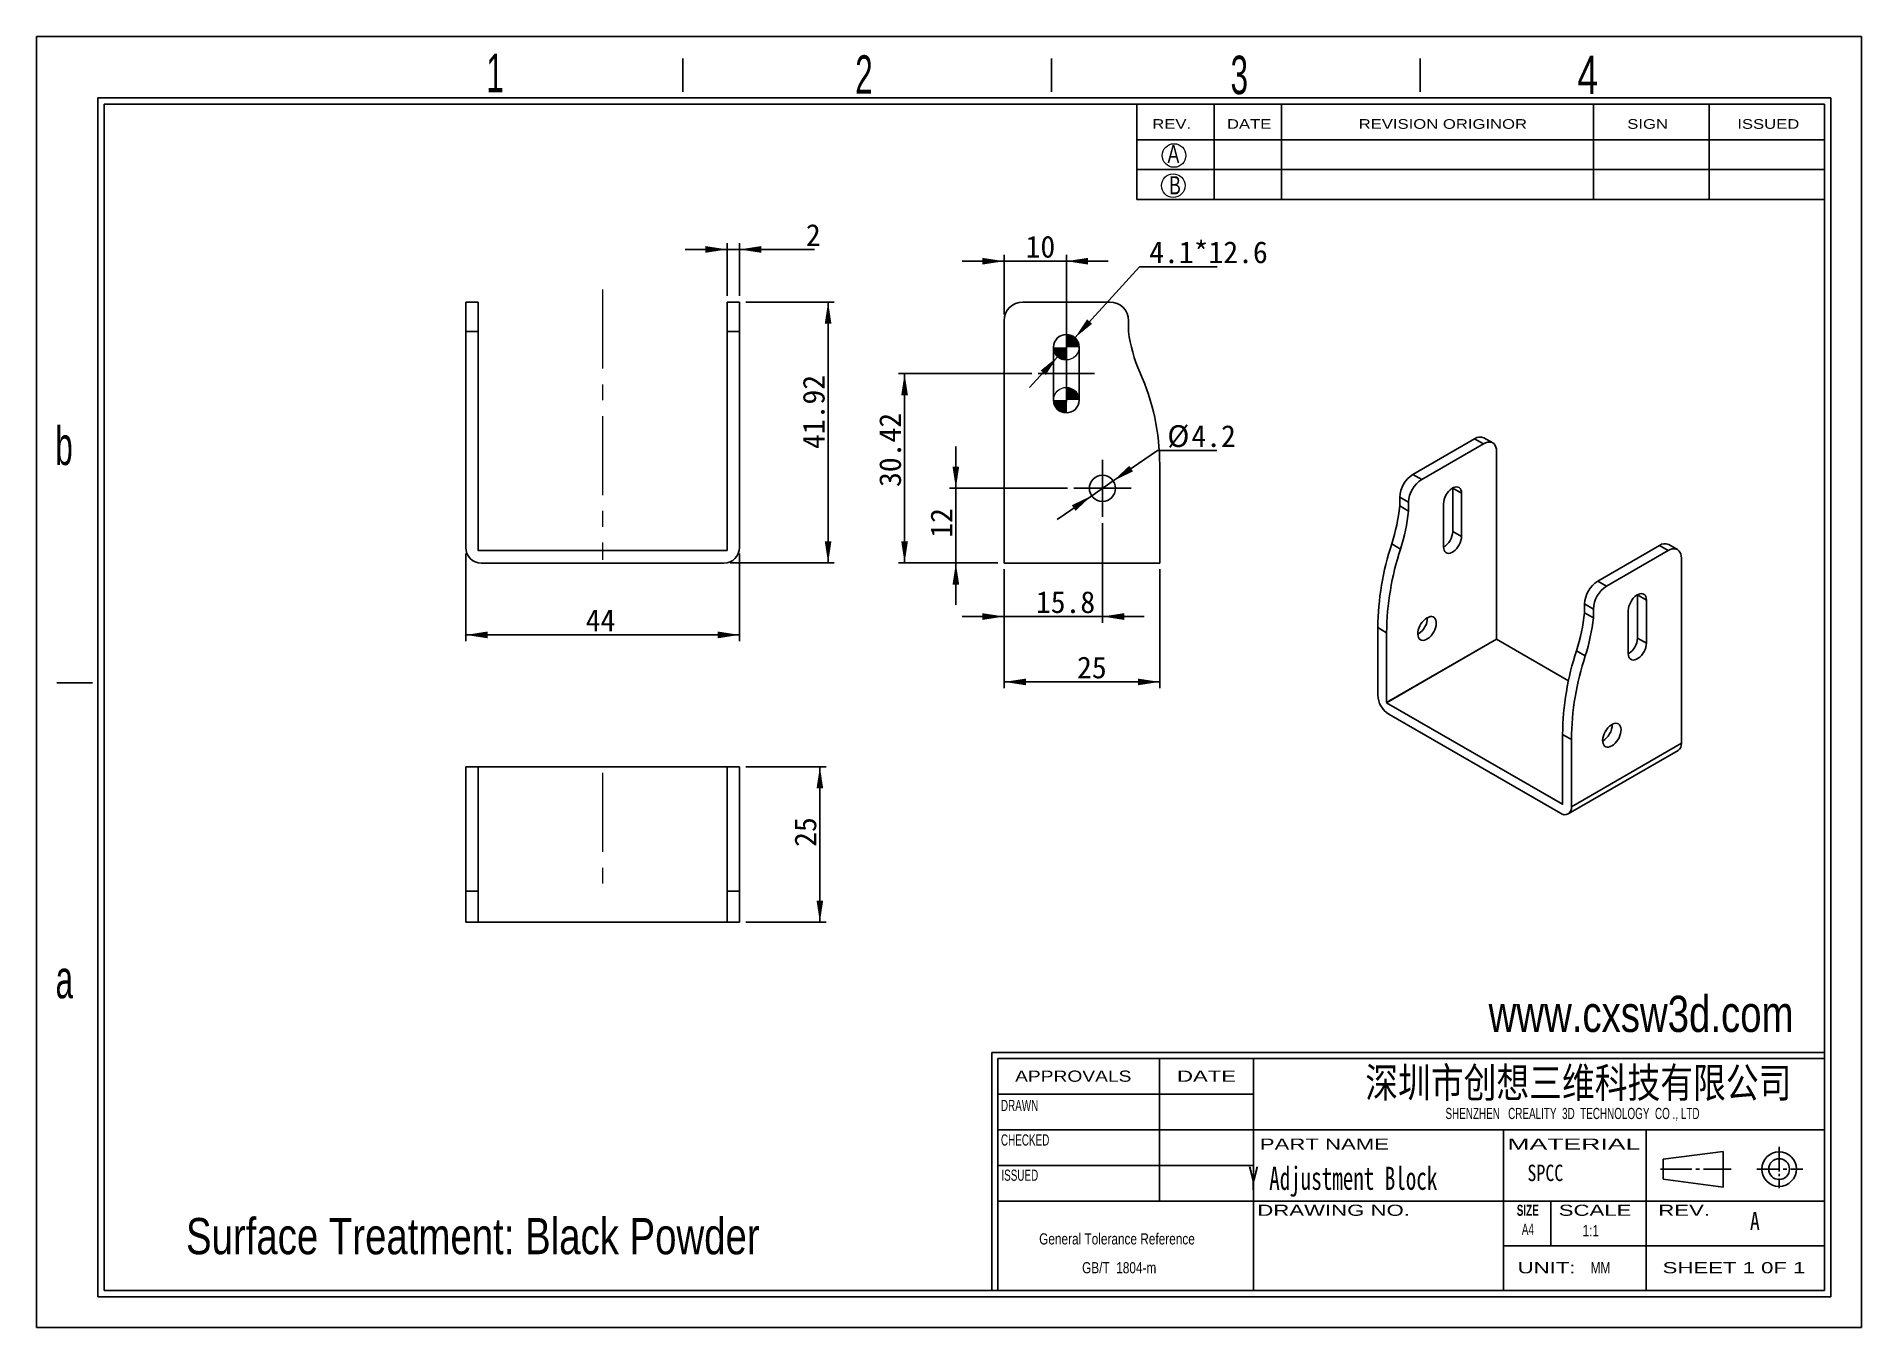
# Model space of a CAD drawing. Header units: millimetres. Extents: x 2 to 295, y 1 to 209.
import ezdxf

# ---------------------------------------------------------------- set-up
doc = ezdxf.new("R2010")
doc.units = ezdxf.units.MM
doc.linetypes.add('CENTER', pattern=[10.16, 6.35, -1.27, 1.27, -1.27])
doc.linetypes.add('CENTERX2', pattern=[20.32, 12.7, -2.54, 2.54, -2.54])
doc.layers.add('DIM', color=5, linetype='Continuous')
doc.layers.add('SLD-0', color=179, linetype='Continuous')
doc.layers.add('中心线', color=1, linetype='CENTER', lineweight=25)
doc.styles.add('SLDTEXTSTYLE0', font='arial.ttf', dxfattribs={"width": 0.7584})
doc.styles.add('SLDTEXTSTYLE1', font='arial.ttf', dxfattribs={"width": 0.63516})
doc.styles.add('SLDTEXTSTYLE10', font='', dxfattribs={"width": 0.8})
doc.styles.add('SLDTEXTSTYLE11', font='', dxfattribs={"width": 0.67})
doc.styles.add('SLDTEXTSTYLE12', font='')
doc.styles.add('SLDTEXTSTYLE2', font='GOTHIC.TTF', dxfattribs={"width": 0.7304})
doc.styles.add('SLDTEXTSTYLE3', font='GOTHIC.TTF', dxfattribs={"width": 0.61171})
doc.styles.add('SLDTEXTSTYLE4', font='arialbd.ttf', dxfattribs={"width": 0.63516})
doc.styles.add('SLDTEXTSTYLE5', font='arial.ttf', dxfattribs={"width": 1.422})
doc.styles.add('SLDTEXTSTYLE6', font='arial.ttf', dxfattribs={"width": 1.2324})
doc.styles.add('SLDTEXTSTYLE7', font='arial.ttf', dxfattribs={"width": 1.7064})
doc.styles.add('SLDTEXTSTYLE8', font='', dxfattribs={"width": 0.8, "bigfont": 'bigfont'})
doc.styles.add('SLDTEXTSTYLE9', font='', dxfattribs={"width": 0.8})
doc.styles.get('SLDTEXTSTYLE10').set_extended_font_data('宋体', bold=True)
doc.styles.get('SLDTEXTSTYLE11').set_extended_font_data('宋体')
doc.styles.get('SLDTEXTSTYLE12').set_extended_font_data('宋体')
doc.styles.get('SLDTEXTSTYLE8').set_extended_font_data('宋体', bold=True)
doc.styles.get('SLDTEXTSTYLE9').set_extended_font_data('宋体')
doc.dimstyles.new('SLDDIMSTYLE0', dxfattribs={"dimtxt": 3.5, "dimasz": 3.5, "dimexe": 0, "dimexo": 0.0625, "dimgap": 0.875, "dimtad": 2, "dimrnd": 1e-09, "dimzin": 12, "dimdsep": 46, "dimtxsty": 'SLDTEXTSTYLE11', "dimsah": 1, "dimcen": 0.09, "dimadec": 0, "dimazin": 3, "dimtfac": 1, "dimtofl": 0, "dimtmove": 0, "dimatfit": 3, "dimfxl": 0, "dimfrac": 2, "dimtolj": 1, "dimtzin": 12, "dimarcsym": 0})
doc.dimstyles.new('SLDDIMSTYLE1', dxfattribs={"dimtxt": 3.5, "dimasz": 3.5, "dimexe": 0, "dimexo": 0.0625, "dimgap": 0.875, "dimtad": 2, "dimrnd": 1e-09, "dimzin": 12, "dimdsep": 46, "dimtxsty": 'SLDTEXTSTYLE11', "dimsah": 1, "dimcen": 0.09, "dimadec": 0, "dimazin": 3, "dimtfac": 1, "dimtmove": 0, "dimatfit": 0, "dimfxl": 0, "dimfrac": 2, "dimtolj": 1, "dimtzin": 12, "dimarcsym": 0})
doc.dimstyles.new('SLDDIMSTYLE2', dxfattribs={"dimtxt": 3.5, "dimasz": 3.5, "dimexe": 0, "dimexo": 0.0625, "dimgap": 0.875, "dimtad": 0, "dimtih": 1, "dimtoh": 1, "dimrnd": 1e-09, "dimzin": 12, "dimdsep": 46, "dimtxsty": 'SLDTEXTSTYLE11', "dimsah": 1, "dimcen": 0, "dimadec": 0, "dimazin": 3, "dimtfac": 1, "dimtmove": 0, "dimatfit": 3, "dimfxl": 0, "dimfrac": 2, "dimtolj": 1, "dimtzin": 12, "dimarcsym": 0})
doc.dimstyles.new('SLDDIMSTYLE3', dxfattribs={"dimtxt": 3.5, "dimasz": 3.5, "dimexe": 0, "dimexo": 0.0625, "dimgap": 0.875, "dimtad": 0, "dimtih": 1, "dimtoh": 1, "dimrnd": 1e-09, "dimzin": 12, "dimdsep": 46, "dimtxsty": 'SLDTEXTSTYLE11', "dimsah": 1, "dimcen": 0, "dimadec": 0, "dimazin": 3, "dimtfac": 1, "dimtmove": 0, "dimatfit": 3, "dimfxl": 0, "dimfrac": 2, "dimtolj": 1, "dimtzin": 12, "dimarcsym": 0})

# ---------------------------------------------------------------- blocks, each defined once
blk = doc.blocks.new('SW_NOTE_0')
at = {"layer": 'SLD-0', "color": 0, "char_height": 1.7927, "attachment_point": 2, "style": 'SLDTEXTSTYLE0'}
for s, insert in [('General Tolerance Reference ', (13.02, 2.31)), (' GB/T  1804-m', (13.11, -2.32))]:
    blk.add_mtext(s, dxfattribs=dict(at, insert=insert))
blk = doc.blocks.new('_D')
at = {"layer": 'DIM'}
for p, q in [((70.8, 125.6), (70.8, 111.55)), ((114.8, 125.6), (114.8, 111.55)), ((114.8, 112.55), (70.8, 112.55))]:
    blk.add_line(p, q, dxfattribs=at)
for points in [[(70.8, 112.55), (74.3, 112.01), (74.3, 113.09)], [(114.8, 112.55), (111.3, 113.09), (111.3, 112.01)]]:
    blk.add_solid(points, dxfattribs=at)
at = {"layer": 'DIM', "insert": (90.07, 116.63), "char_height": 3.5, "attachment_point": 1, "style": 'SLDTEXTSTYLE12'}
blk.add_mtext('44', dxfattribs=at)
blk = doc.blocks.new('_D_1')
at = {"layer": 'DIM'}
for p, q in [((115.8, 166.02), (130.03, 166.02)), ((129.03, 124.1), (129.03, 166.02)), ((113.29, 124.1), (130.03, 124.1))]:
    blk.add_line(p, q, dxfattribs=at)
for points in [[(129.03, 166.02), (128.49, 162.52), (129.57, 162.52)], [(129.03, 124.1), (129.57, 127.6), (128.49, 127.6)]]:
    blk.add_solid(points, dxfattribs=at)
at = {"layer": 'DIM', "insert": (124.96, 142.41), "char_height": 3.5, "attachment_point": 1, "rotation": 90, "style": 'SLDTEXTSTYLE12'}
blk.add_mtext('41.92', dxfattribs=at)
blk = doc.blocks.new('_D_2')
at = {"layer": 'DIM'}
for p, q in [((112.8, 174.47), (106.07, 174.47)), ((112.8, 167.02), (112.8, 175.47)), ((112.8, 174.47), (114.8, 174.47)), ((114.8, 167.02), (114.8, 175.47)), ((114.8, 174.47), (126.82, 174.47))]:
    blk.add_line(p, q, dxfattribs=at)
for points in [[(112.8, 174.47), (109.3, 175.01), (109.3, 173.93)], [(114.8, 174.47), (118.3, 173.93), (118.3, 175.01)]]:
    blk.add_solid(points, dxfattribs=at)
at = {"layer": 'DIM', "insert": (125.46, 178.54), "char_height": 3.5, "attachment_point": 1, "style": 'SLDTEXTSTYLE12'}
blk.add_mtext('2', dxfattribs=at)
blk = doc.blocks.new('_D_3')
at = {"layer": 'DIM'}
for p, q in [((115.8, 91.38), (128.71, 91.38)), ((127.71, 66.38), (127.71, 91.38)), ((115.8, 66.38), (128.71, 66.38))]:
    blk.add_line(p, q, dxfattribs=at)
for points in [[(127.71, 91.38), (127.17, 87.88), (128.24, 87.88)], [(127.71, 66.38), (128.24, 69.88), (127.17, 69.88)]]:
    blk.add_solid(points, dxfattribs=at)
at = {"layer": 'DIM', "insert": (123.63, 78.5), "char_height": 3.5, "attachment_point": 1, "rotation": 90, "style": 'SLDTEXTSTYLE12'}
blk.add_mtext('25', dxfattribs=at)
blk = doc.blocks.new('_D_4')
at = {"layer": 'DIM'}
for p, q in [((149.56, 136.1), (149.56, 142.83)), ((167.52, 136.1), (148.56, 136.1)), ((149.56, 124.1), (149.56, 136.1)), ((156.32, 124.1), (148.56, 124.1)), ((149.56, 124.1), (149.56, 117.37))]:
    blk.add_line(p, q, dxfattribs=at)
for points in [[(149.56, 136.1), (150.1, 139.6), (149.02, 139.6)], [(149.56, 124.1), (149.02, 120.6), (150.1, 120.6)]]:
    blk.add_solid(points, dxfattribs=at)
at = {"layer": 'DIM', "insert": (145.49, 128.16), "char_height": 3.5, "attachment_point": 1, "rotation": 90, "style": 'SLDTEXTSTYLE12'}
blk.add_mtext('12', dxfattribs=at)
blk = doc.blocks.new('_D_5')
at = {"layer": 'DIM'}
for p, q in [((173.12, 130.5), (173.12, 114.5)), ((157.32, 123.1), (157.32, 114.5)), ((157.32, 115.5), (150.59, 115.5)), ((173.12, 115.5), (157.32, 115.5)), ((173.12, 115.5), (179.85, 115.5))]:
    blk.add_line(p, q, dxfattribs=at)
for points in [[(157.32, 115.5), (153.82, 116.04), (153.82, 114.96)], [(173.12, 115.5), (176.62, 114.96), (176.62, 116.04)]]:
    blk.add_solid(points, dxfattribs=at)
at = {"layer": 'DIM', "insert": (162.43, 119.57), "char_height": 3.5, "attachment_point": 1, "style": 'SLDTEXTSTYLE12'}
blk.add_mtext('15.8', dxfattribs=at)
blk = doc.blocks.new('_D_6')
at = {"layer": 'DIM'}
for p, q in [((174.85, 137.29), (181.97, 142.16)), ((181.97, 142.16), (191.51, 142.16)), ((171.39, 134.91), (174.85, 137.29)), ((171.39, 134.91), (165.83, 131.11))]:
    blk.add_line(p, q, dxfattribs=at)
for points in [[(174.85, 137.29), (178.04, 138.82), (177.43, 139.71)], [(171.39, 134.91), (168.19, 133.38), (168.8, 132.49)]]:
    blk.add_solid(points, dxfattribs=at)
at = {"layer": 'DIM', "char_height": 3.5, "attachment_point": 1, "style": 'SLDTEXTSTYLE12'}
for s, insert in [('%%c', (183.55, 146.24)), ('4.2', (187.42, 146.24))]:
    blk.add_mtext(s, dxfattribs=dict(at, insert=insert))
blk = doc.blocks.new('_D_7')
at = {"layer": 'DIM'}
for p, q in [((157.32, 123.1), (157.32, 104)), ((182.32, 123.1), (182.32, 104)), ((182.32, 105), (157.32, 105))]:
    blk.add_line(p, q, dxfattribs=at)
for points in [[(157.32, 105), (160.82, 104.46), (160.82, 105.53)], [(182.32, 105), (178.82, 105.53), (178.82, 104.46)]]:
    blk.add_solid(points, dxfattribs=at)
at = {"layer": 'DIM', "insert": (169.04, 109.07), "char_height": 3.5, "attachment_point": 1, "style": 'SLDTEXTSTYLE12'}
blk.add_mtext('25', dxfattribs=at)
blk = doc.blocks.new('_D_8')
at = {"layer": 'DIM'}
for p, q in [((161.77, 154.52), (140.32, 154.52)), ((141.32, 154.52), (141.32, 124.1)), ((156.32, 124.1), (140.32, 124.1))]:
    blk.add_line(p, q, dxfattribs=at)
for points in [[(141.32, 154.52), (140.78, 151.02), (141.86, 151.02)], [(141.32, 124.1), (141.86, 127.6), (140.78, 127.6)]]:
    blk.add_solid(points, dxfattribs=at)
at = {"layer": 'DIM', "insert": (137.24, 136.31), "char_height": 3.5, "attachment_point": 1, "rotation": 90, "style": 'SLDTEXTSTYLE12'}
blk.add_mtext('30.42', dxfattribs=at)
blk = doc.blocks.new('_D_9')
at = {"layer": 'DIM'}
for p, q in [((157.32, 164.02), (157.32, 173.58)), ((167.32, 160.07), (167.32, 173.58)), ((157.32, 172.58), (150.59, 172.58)), ((167.32, 172.58), (157.32, 172.58)), ((167.32, 172.58), (174.05, 172.58))]:
    blk.add_line(p, q, dxfattribs=at)
for points in [[(157.32, 172.58), (153.82, 173.12), (153.82, 172.04)], [(167.32, 172.58), (170.82, 172.04), (170.82, 173.12)]]:
    blk.add_solid(points, dxfattribs=at)
at = {"layer": 'DIM', "insert": (160.77, 176.66), "char_height": 3.5, "attachment_point": 1, "style": 'SLDTEXTSTYLE12'}
blk.add_mtext('10', dxfattribs=at)
blk = doc.blocks.new('_D_10')
at = {"layer": 'DIM'}
for p, q in [((168.7, 160.29), (179.06, 171.7)), ((179.06, 171.7), (191.53, 171.7)), ((165.94, 157.25), (168.7, 160.29)), ((165.94, 157.25), (161.42, 152.27))]:
    blk.add_line(p, q, dxfattribs=at)
blk.add_arc((167.32, 158.77), 2.05, 206.0033, 253.7705, dxfattribs=at)
for points in [[(168.7, 160.29), (171.45, 162.52), (170.65, 163.24)], [(165.94, 157.25), (163.19, 155.02), (163.99, 154.3)]]:
    blk.add_solid(points, dxfattribs=at)
at = {"layer": 'DIM', "insert": (180.64, 175.77), "char_height": 3.5, "attachment_point": 1, "style": 'SLDTEXTSTYLE12'}
blk.add_mtext('4.1*12.6', dxfattribs=at)
blk = doc.blocks.new('SW_CENTERMARKSYMBOL_0')
at = {"layer": '中心线', "color": 0}
for p, q in [((0, 2.5), (0, 4.6)), ((-2.5, 0), (-4.6, 0)), ((0, 0), (-2.5, 0)), ((0, 0), (0, 2.5)), ((0, 0), (0, -2.5)), ((0, 0), (2.5, 0)), ((2.5, 0), (4.6, 0)), ((0, -2.5), (0, -4.6))]:
    blk.add_line(p, q, dxfattribs=at)
blk = doc.blocks.new('SW_CENTERMARKSYMBOL_1')
at = {"layer": '中心线', "color": 0}
for p, q in [((0, 2.5), (0, 4.55)), ((-2.5, 0), (-4.55, 0)), ((0, 0), (-2.5, 0)), ((0, 0), (0, 2.5)), ((0, 0), (0, -2.5)), ((0, 0), (2.5, 0)), ((2.5, 0), (4.55, 0)), ((0, -2.5), (0, -4.55))]:
    blk.add_line(p, q, dxfattribs=at)
blk = doc.blocks.new('SW_DOWELSYMBOL_0')
at = {"linetype": 'Continuous', "lineweight": 0}
h = blk.add_hatch(color=0, dxfattribs=at)
edge = h.paths.add_edge_path(flags=0)
edge.add_arc((0, 0), 2.05, 180, 270)
edge.add_line((0, -2.05), (0, 0))
edge.add_line((0, 0), (-2.05, 0))
h = blk.add_hatch(color=0, dxfattribs=at)
edge = h.paths.add_edge_path(flags=0)
edge.add_arc((0, 0), 2.05, 0, 90)
edge.add_line((0, 2.05), (0, 0))
edge.add_line((0, 0), (2.05, 0))
at = {"color": 0, "linetype": 'Continuous', "lineweight": 0}
blk.add_circle((0, 0), 2.05, dxfattribs=at)
blk = doc.blocks.new('SW_DOWELSYMBOL_1')
at = {"linetype": 'Continuous', "lineweight": 0}
h = blk.add_hatch(color=0, dxfattribs=at)
edge = h.paths.add_edge_path(flags=0)
edge.add_arc((0, 0), 2.05, 180, 270)
edge.add_line((0, -2.05), (0, 0))
edge.add_line((0, 0), (-2.05, 0))
h = blk.add_hatch(color=0, dxfattribs=at)
edge = h.paths.add_edge_path(flags=0)
edge.add_arc((0, 0), 2.05, 0, 90)
edge.add_line((0, 2.05), (0, 0))
edge.add_line((0, 0), (2.05, 0))
at = {"color": 0, "linetype": 'Continuous', "lineweight": 0}
blk.add_circle((0, 0), 2.05, dxfattribs=at)

msp = doc.modelspace()

# ---------------------------------------------------------------- linework, layer by layer
at = {"color": 7, "linetype": 'Continuous', "lineweight": 25}
for p, q in [((72.797, 166.018), (70.797, 166.018)), ((70.797, 166.018), (70.797, 163.018)), ((72.797, 163.018), (72.797, 166.018)), ((114.797, 166.018), (112.797, 166.018)), ((112.797, 166.018), (112.797, 163.018)), ((114.797, 166.018), (114.797, 163.018)), ((160.317, 166.018), (174.317, 166.018)), ((70.797, 163.018), (70.797, 161.293)), ((72.797, 161.293), (72.797, 163.018)), ((112.797, 163.018), (112.797, 161.293)), ((114.797, 163.018), (114.797, 161.293)), ((157.317, 126.6), (157.317, 163.018)), ((177.317, 163.018), (177.317, 161.293)), ((70.797, 161.293), (72.797, 161.293)), ((70.797, 161.293), (70.797, 154.739)), ((72.797, 154.739), (72.797, 161.293)), ((112.797, 161.293), (114.797, 161.293)), ((112.797, 161.293), (112.797, 154.739)), ((114.797, 161.293), (114.797, 154.739)), ((165.267, 150.268), (165.267, 158.768)), ((169.367, 150.268), (169.367, 158.768)), ((70.797, 154.739), (70.797, 139.862)), ((72.797, 139.862), (72.797, 154.739)), ((112.797, 154.739), (112.797, 139.862)), ((114.797, 154.739), (114.797, 139.862)), ((232.92, 144.055), (223.021, 138.34)), ((234.334, 143.239), (232.92, 144.055)), ((235.834, 143.387), (234.42, 144.204)), ((234.334, 143.239), (224.435, 137.524)), ((236.456, 111.869), (236.456, 142.014)), ((70.797, 139.862), (70.797, 126.6)), ((72.797, 126.1), (72.797, 139.862)), ((112.797, 139.862), (112.797, 126.1)), ((114.797, 139.862), (114.797, 126.6)), ((182.317, 139.862), (182.317, 126.6)), ((224.435, 137.524), (223.021, 138.34)), ((229.42, 136.155), (229.42, 136.115)), ((230.834, 135.298), (229.42, 136.115)), ((229.42, 129.174), (229.42, 136.115)), ((230.834, 128.358), (230.834, 135.298)), ((220.899, 134.666), (222.314, 133.85)), ((220.899, 134.666), (220.899, 133.257)), ((220.899, 133.257), (222.314, 132.441)), ((222.314, 132.441), (222.314, 133.85)), ((227.935, 133.625), (227.935, 126.684)), ((229.42, 129.174), (230.834, 128.358)), ((157.317, 124.098), (157.317, 126.6)), ((182.317, 124.098), (182.317, 126.6)), ((219.608, 127.16), (221.022, 126.344)), ((262.619, 126.911), (252.719, 121.196)), ((264.033, 126.094), (262.619, 126.911)), ((265.533, 126.243), (264.119, 127.059)), ((112.795, 126.098), (72.799, 126.098)), ((112.295, 124.098), (73.299, 124.098)), ((157.317, 124.098), (182.317, 124.098)), ((264.033, 126.094), (254.133, 120.379)), ((266.154, 124.869), (266.154, 95.132)), ((254.133, 120.379), (252.719, 121.196)), ((250.598, 117.522), (252.012, 116.705)), ((250.598, 117.522), (250.598, 116.113)), ((259.118, 119.01), (259.119, 118.97)), ((260.533, 118.154), (259.119, 118.97)), ((259.119, 118.97), (259.119, 112.03)), ((260.533, 111.213), (260.533, 118.154)), ((250.598, 116.113), (252.012, 115.296)), ((252.012, 116.705), (252.012, 115.296)), ((257.634, 109.539), (257.634, 116.48)), ((217.364, 113.717), (217.364, 102.888)), ((217.364, 113.717), (218.778, 112.901)), ((218.778, 101.664), (218.778, 112.901)), ((236.456, 111.869), (218.778, 101.664)), ((236.457, 111.866), (218.78, 101.661)), ((223.869, 112.685), (223.8, 112.647)), ((248.025, 105.188), (236.457, 111.866)), ((259.119, 112.03), (260.533, 111.213)), ((249.306, 110.016), (250.721, 109.2)), ((247.061, 85.335), (218.78, 101.661)), ((246.707, 83.906), (219.133, 99.824)), ((247.062, 96.573), (248.477, 95.756)), ((247.062, 96.573), (247.062, 85.335)), ((247.958, 83.782), (265.636, 93.987)), ((248.477, 95.756), (248.477, 84.927)), ((266.154, 95.132), (248.477, 84.927)), ((70.797, 88.377), (70.797, 91.377)), ((70.797, 91.377), (72.797, 91.377)), ((72.797, 91.377), (72.797, 88.377)), ((72.799, 91.377), (72.797, 91.377)), ((112.795, 91.377), (72.799, 91.377)), ((112.797, 91.377), (112.795, 91.377)), ((112.797, 91.377), (114.797, 91.377)), ((112.797, 88.377), (112.797, 91.377)), ((114.797, 91.377), (114.797, 88.377)), ((70.797, 88.377), (70.797, 74.377)), ((72.797, 88.377), (72.797, 74.377)), ((112.797, 88.377), (112.797, 74.377)), ((114.797, 88.377), (114.797, 74.377)), ((70.797, 74.377), (70.797, 71.377)), ((72.797, 71.377), (72.797, 74.377)), ((112.797, 74.377), (112.797, 71.377)), ((114.797, 74.377), (114.797, 71.377)), ((70.797, 71.377), (72.797, 71.377)), ((70.797, 71.377), (70.797, 69.551)), ((72.797, 69.551), (72.797, 71.377)), ((112.797, 71.377), (114.797, 71.377)), ((112.797, 71.377), (112.797, 69.551)), ((114.797, 71.377), (114.797, 69.551)), ((70.797, 69.551), (70.797, 66.377)), ((72.797, 66.377), (72.797, 69.551)), ((112.797, 69.551), (112.797, 66.377)), ((114.797, 69.551), (114.797, 66.377)), ((70.797, 66.377), (72.797, 66.377)), ((72.799, 66.377), (72.797, 66.377)), ((112.795, 66.377), (72.799, 66.377)), ((112.797, 66.377), (112.795, 66.377)), ((112.797, 66.377), (114.797, 66.377))]:
    msp.add_line(p, q, dxfattribs=at)
at = {"color": 8, "linetype": 'Continuous', "lineweight": 25}
msp.add_line((247.062, 85.335), (247.061, 85.335), dxfattribs=at)
at = {"color": 7, "linetype": 'Continuous', "lineweight": 25, "flags": 128}
for points in [[(236.456, 142.014), (236.43, 142.382), (236.352, 142.711), (236.225, 142.992), (236.051, 143.22), (235.834, 143.387), (235.581, 143.491), (235.298, 143.528), (234.99, 143.497), (234.666, 143.4), (234.334, 143.239)], [(230.834, 135.298), (230.81, 135.592), (230.736, 135.846), (230.617, 136.054), (230.456, 136.208), (230.258, 136.302), (230.031, 136.333), (229.781, 136.3), (229.518, 136.205), (229.251, 136.051), (228.988, 135.842), (228.739, 135.587), (228.511, 135.293), (228.313, 134.971), (228.152, 134.631), (228.033, 134.286), (227.96, 133.946), (227.935, 133.625)], [(227.935, 126.684), (227.96, 126.391), (228.033, 126.136), (228.152, 125.928), (228.313, 125.775), (228.511, 125.681), (228.739, 125.649), (228.988, 125.682), (229.251, 125.777), (229.518, 125.931), (229.781, 126.14), (230.031, 126.395), (230.258, 126.689), (230.456, 127.012), (230.617, 127.351), (230.736, 127.696), (230.81, 128.036), (230.834, 128.358)], [(266.154, 124.869), (266.128, 125.237), (266.05, 125.566), (265.923, 125.848), (265.749, 126.075), (265.533, 126.243), (265.28, 126.346), (264.996, 126.383), (264.688, 126.353), (264.365, 126.256), (264.033, 126.094)], [(257.634, 116.48), (257.658, 116.802), (257.732, 117.141), (257.851, 117.487), (258.012, 117.826), (258.21, 118.148), (258.437, 118.442), (258.687, 118.698), (258.949, 118.906), (259.217, 119.061), (259.48, 119.156), (259.729, 119.188), (259.957, 119.157), (260.154, 119.063), (260.316, 118.91), (260.435, 118.702), (260.508, 118.447), (260.533, 118.154)], [(225.284, 115.298), (225.018, 115.117), (224.762, 114.887), (224.522, 114.615), (224.307, 114.31), (224.123, 113.982), (223.976, 113.641), (223.871, 113.298), (223.812, 112.964), (223.8, 112.65), (223.836, 112.366), (223.918, 112.121), (224.044, 111.923), (224.21, 111.778), (224.411, 111.692), (224.639, 111.666), (224.888, 111.702), (225.15, 111.798), (225.417, 111.952), (225.679, 112.158), (225.928, 112.41), (226.156, 112.7), (226.357, 113.018), (226.523, 113.354), (226.649, 113.697), (226.731, 114.037), (226.767, 114.362), (226.755, 114.663), (226.696, 114.928), (226.591, 115.15), (226.444, 115.322), (226.26, 115.438), (226.045, 115.495), (225.805, 115.49), (225.549, 115.423), (225.284, 115.298)], [(260.533, 111.213), (260.508, 110.891), (260.435, 110.552), (260.316, 110.207), (260.154, 109.867), (259.957, 109.545), (259.729, 109.251), (259.48, 108.995), (259.217, 108.787), (258.949, 108.632), (258.687, 108.537), (258.437, 108.505), (258.21, 108.536), (258.012, 108.63), (257.851, 108.784), (257.732, 108.991), (257.658, 109.246), (257.634, 109.539)], [(254.982, 94.724), (254.717, 94.598), (254.46, 94.532), (254.22, 94.527), (254.005, 94.583), (253.821, 94.699), (253.674, 94.871), (253.57, 95.093), (253.511, 95.359), (253.499, 95.659), (253.534, 95.984), (253.617, 96.324), (253.743, 96.668), (253.909, 97.004), (254.109, 97.322), (254.338, 97.611), (254.587, 97.863), (254.849, 98.069), (255.115, 98.223), (255.377, 98.319), (255.626, 98.355), (255.855, 98.329), (256.055, 98.243), (256.221, 98.098), (256.347, 97.901), (256.43, 97.656), (256.465, 97.372), (256.453, 97.058), (256.394, 96.724), (256.29, 96.381), (256.143, 96.039), (255.959, 95.711), (255.744, 95.406), (255.504, 95.134), (255.247, 94.904), (254.982, 94.724)]]:
    msp.add_lwpolyline(points, dxfattribs=at)
at = {"color": 7, "linetype": 'Continuous', "lineweight": 25}
msp.add_circle((173.117, 136.098), 2.1, dxfattribs=at)
for centre, radius, start, end in [((160.317, 163.018), 3, 90, 180), ((174.317, 163.018), 3, 0, 90), ((167.317, 158.768), 2.05, 0, 180), ((200.137, 164.122), 22.994, 187.06726, 204.08193), ((145.857, 139.862), 36.46, 0, 24.08193), ((167.317, 150.268), 2.05, 180, 360), ((233.797, 142.844), 1.495, 65.39271, 125.91774), ((225.472, 134.476), 4.577, 122.38686, 177.61314), ((226.886, 133.659), 4.577, 122.38686, 177.61314), ((190.578, 136.496), 30.493, 342.17346, 353.9038), ((191.993, 135.679), 30.493, 342.17346, 353.9038), ((226.307, 129.3), 3.115, 301.51191, 357.69085), ((73.299, 126.6), 2.502, 180, 270), ((112.295, 126.6), 2.502, 270, 0), ((262.297, 113.126), 44.937, 161.80125, 179.24614), ((263.976, 112.265), 45.202, 161.85276, 179.19463), ((263.496, 125.7), 1.495, 65.39271, 125.91774), ((72.799, 126.1), 0.002, 180, 270), ((112.795, 126.1), 0.002, 270, 0), ((255.171, 117.331), 4.577, 122.38686, 177.61314), ((256.585, 116.515), 4.577, 122.38686, 177.61314), ((222.201, 115.358), 3.152, 301.95989, 359.58546), ((220.277, 119.351), 30.493, 342.17346, 353.9038), ((221.691, 118.535), 30.493, 342.17346, 353.9038), ((236.459, 111.869), 0.00307, 182.60548, 237.39452), ((256.006, 112.155), 3.115, 301.51191, 357.69085), ((291.996, 95.981), 44.937, 161.80125, 179.24614), ((293.41, 95.165), 44.937, 161.80125, 179.24614), ((221.189, 103.054), 3.828, 182.4764, 237.5236), ((218.781, 101.664), 0.00307, 182.60548, 237.39452), ((251.916, 98.208), 3.135, 300.32029, 359.68509), ((264.937, 94.993), 1.225, 304.77892, 6.53326), ((247.062, 85.335), 0.000873, 230.79671, 9.21404), ((247.393, 84.762), 1.097, 231.32543, 8.68532)]:
    msp.add_arc(centre, radius, start, end, dxfattribs=at)
at = {"layer": 'SLD-0'}
for p, q in [((1.812, 208.674), (295.107, 208.674)), ((1.812, 1.294), (1.812, 208.674)), ((295.107, 208.674), (295.107, 1.294)), ((12.675, 7.219), (12.675, 197.811)), ((12.675, 197.811), (289.181, 197.811)), ((252.017, 197.811), (252.017, 182.514)), ((270.599, 197.811), (270.599, 182.514)), ((289.181, 197.811), (289.181, 7.219)), ((289.181, 7.219), (12.675, 7.219)), ((295.107, 1.294), (1.812, 1.294))]:
    msp.add_line(p, q, dxfattribs=at)
at = {"layer": 'SLD-0', "color": 6, "linetype": 'Continuous'}
for p, q in [((105.701, 199.786), (105.701, 205.169)), ((164.952, 199.786), (164.952, 205.169)), ((224.204, 199.786), (224.204, 205.169)), ((11.687, 6.231), (11.687, 198.799)), ((11.687, 198.799), (290.169, 198.799)), ((290.169, 198.799), (290.169, 6.231)), ((10.805, 104.853), (5.068, 104.853)), ((290.169, 6.231), (11.687, 6.231))]:
    msp.add_line(p, q, dxfattribs=at)
at = {"layer": 'SLD-0', "color": 179, "linetype": 'Continuous'}
for p, q in [((178.659, 197.811), (178.659, 182.514)), ((191.05, 197.811), (191.05, 182.514)), ((201.886, 197.811), (201.886, 182.514)), ((178.659, 192.074), (289.181, 192.074)), ((178.659, 187.294), (289.181, 187.294)), ((178.659, 182.514), (289.181, 182.514)), ((289.181, 45.462), (155.33, 45.462)), ((155.33, 45.462), (155.33, 7.219)), ((289.181, 44.506), (156.286, 44.506)), ((156.286, 44.506), (156.286, 7.219)), ((182.281, 44.506), (182.281, 21.56)), ((197.398, 44.506), (197.398, 7.219)), ((197.398, 38.77), (156.286, 38.77)), ((289.181, 33.033), (156.286, 33.033)), ((237.553, 33.033), (237.553, 7.219)), ((260.499, 7.219), (260.499, 33.033)), ((263.255, 28.354), (272.888, 29.538)), ((272.888, 23.846), (272.888, 29.538)), ((281.869, 26.35), (281.869, 30.316)), ((197.398, 27.297), (156.286, 27.297)), ((262.786, 26.733), (267.83, 26.733)), ((263.255, 25.106), (263.255, 28.354)), ((268.461, 26.733), (269.091, 26.733)), ((269.722, 26.733), (274.136, 26.733)), ((281.869, 26.733), (278.268, 26.733)), ((282.5, 26.733), (283.13, 26.733)), ((283.761, 26.733), (285.653, 26.733)), ((263.255, 25.106), (272.888, 23.846)), ((281.869, 25.966), (281.869, 25.583)), ((281.869, 25.2), (281.869, 23.667)), ((289.181, 21.56), (156.286, 21.56)), ((245.202, 21.56), (245.202, 14.39)), ((237.553, 14.39), (289.181, 14.39))]:
    msp.add_line(p, q, dxfattribs=at)
at = {"layer": 'SLD-0', "lineweight": 18}
for centre in [(184.622, 189.564), (184.499, 184.715)]:
    msp.add_circle(centre, 1.894, dxfattribs=at)
at = {"layer": 'SLD-0', "color": 179, "linetype": 'Continuous'}
for radius in [2.771, 1.669]:
    msp.add_circle((281.869, 26.733), radius, dxfattribs=at)
at = {"layer": '中心线', "linetype": 'CENTERX2', "lineweight": 18}
for p, q in [((92.797, 168.018), (92.797, 124.6)), ((167.317, 148.268), (167.317, 160.768)), ((92.797, 90.377), (92.797, 72.377))]:
    msp.add_line(p, q, dxfattribs=at)

# ---------------------------------------------------------------- block references
at = {"color": 7, "linetype": 'Continuous', "lineweight": 0}
for name, p in [('SW_DOWELSYMBOL_1', (167.317, 158.768)), ('SW_DOWELSYMBOL_0', (167.317, 150.268))]:
    msp.add_blockref(name, p, dxfattribs=at)
at = {"layer": 'SLD-0', "color": 179}
msp.add_blockref('SW_NOTE_0', (162.438, 14.111), dxfattribs=at)
at = {"layer": '中心线'}
for name, p in [('SW_CENTERMARKSYMBOL_1', (167.317, 154.518)), ('SW_CENTERMARKSYMBOL_0', (173.117, 136.098))]:
    msp.add_blockref(name, p, dxfattribs=at)

# ---------------------------------------------------------------- texts
at = {"layer": 'SLD-0'}
for s, insert, char_height, attachment_point, style in [('1', (74.111, 205.899), 6.172, 1, 'SLDTEXTSTYLE3'), ('2', (133.388, 205.655), 6.172, 1, 'SLDTEXTSTYLE3'), ('3', (193.707, 205.593), 6.172, 1, 'SLDTEXTSTYLE3'), ('4', (249.441, 205.587), 6.172, 1, 'SLDTEXTSTYLE2'), ('A', (183.578, 191.252), 2.903, 1, 'SLDTEXTSTYLE2'), ('B', (183.832, 186.237), 2.903, 1, 'SLDTEXTSTYLE2'), ('b', (4.835, 146.019), 6.172, 1, 'SLDTEXTSTYLE3'), ('a', (4.88, 60.351), 6.172, 1, 'SLDTEXTSTYLE3'), ('深圳市创想三维科技有限公司', (249.607, 43.039), 4.82808, 2, 'SLDTEXTSTYLE8'), (' Y Adjustment Block', (210.898, 27.11), 3.70417, 2, 'SLDTEXTSTYLE11'), ('SPCC', (244.297, 27.45), 2.6458, 2, 'SLDTEXTSTYLE10'), ('A', (277.178, 19.854), 2.91, 1, 'SLDTEXTSTYLE9')]:
    msp.add_mtext(s, dxfattribs=dict(at, insert=insert, char_height=char_height, attachment_point=attachment_point, style=style))
at = {"layer": 'SLD-0', "color": 179}
for s, insert, char_height, attachment_point, style in [('REV.', (181.129, 195.4), 1.5536, 1, 'SLDTEXTSTYLE6'), ('DATE', (193.126, 195.4), 1.5536, 1, 'SLDTEXTSTYLE6'), ('REVISION ORIGINOR', (214.308, 195.4), 1.55363, 1, 'SLDTEXTSTYLE6'), ('SIGN', (257.466, 195.4), 1.5536, 1, 'SLDTEXTSTYLE6'), ('ISSUED', (275.148, 195.4), 1.5536, 1, 'SLDTEXTSTYLE6'), ('APPROVALS', (168.427, 42.563), 1.7927, 2, 'SLDTEXTSTYLE6'), ('DATE', (189.85, 42.563), 1.7927, 2, 'SLDTEXTSTYLE5'), ('DRAWN', (159.804, 37.853), 1.7927, 2, 'SLDTEXTSTYLE1'), ('SHENZHEN   CREALITY  3D  TECHNOLOGY  CO ., LTD', (248.66, 36.569), 1.79265, 2, 'SLDTEXTSTYLE1'), ('CHECKED', (160.696, 32.315), 1.7927, 2, 'SLDTEXTSTYLE1'), ('PART NAME', (208.794, 31.645), 1.7927, 2, 'SLDTEXTSTYLE5'), ('MATERIAL', (248.88, 31.645), 1.7927, 2, 'SLDTEXTSTYLE7'), ('ISSUED', (159.837, 26.654), 1.7927, 2, 'SLDTEXTSTYLE1'), ('DRAWING NO.', (210.268, 21.022), 1.79265, 2, 'SLDTEXTSTYLE5'), ('SIZE', (241.479, 21.022), 1.7927, 2, 'SLDTEXTSTYLE4'), ('SCALE', (252.289, 21.022), 1.7927, 2, 'SLDTEXTSTYLE5'), ('REV.', (266.61, 21.022), 1.7927, 2, 'SLDTEXTSTYLE5'), ('A4', (241.49, 17.953), 1.7927, 2, 'SLDTEXTSTYLE1'), ('1:1', (251.596, 17.745), 1.7927, 2, 'SLDTEXTSTYLE0'), ('UNIT:', (244.499, 11.791), 1.7927, 2, 'SLDTEXTSTYLE5'), ('MM', (253.161, 11.791), 1.7927, 2, 'SLDTEXTSTYLE0'), ('SHEET 1 0F 1', (274.62, 11.791), 1.79265, 2, 'SLDTEXTSTYLE5')]:
    msp.add_mtext(s, dxfattribs=dict(at, insert=insert, char_height=char_height, attachment_point=attachment_point, style=style))
at = {"layer": 'SLD-0', "color": 5, "char_height": 5.82083, "attachment_point": 1, "style": 'SLDTEXTSTYLE0'}
for s, insert in [('www.cxsw3d.com', (235.183, 54.585)), ('Surface Treatment: Black Powder', (25.837, 18.881))]:
    msp.add_mtext(s, dxfattribs=dict(at, insert=insert))

# ---------------------------------------------------------------- dimensions: what is measured, and where the dimension line sits
at = {"layer": 'DIM'}
for base, p1, p2, angle, dimstyle, picture, middle in [((114.797, 174.468), (112.797, 166.018), (114.797, 166.018), 0, 'SLDDIMSTYLE1', '_D_2', (126.137, 174.468)), ((129.033, 166.018), (112.295, 124.098), (114.797, 166.018), 90, 'SLDDIMSTYLE0', '_D_1', (129.033, 145.811)), ((141.317, 124.098), (162.767, 154.518), (157.317, 124.098), 90, 'SLDDIMSTYLE0', '_D_8', (141.317, 139.708)), ((149.56, 136.098), (157.317, 124.098), (168.517, 136.098), 90, 'SLDDIMSTYLE1', '_D_4', (149.56, 129.523)), ((70.797, 112.553), (114.797, 126.6), (70.797, 126.6), 0, 'SLDDIMSTYLE0', '_D', (91.434, 112.553)), ((127.706, 91.377), (114.797, 66.377), (114.797, 91.377), 90, 'SLDDIMSTYLE0', '_D_3', (127.706, 79.863))]:
    dim = msp.add_linear_dim(base=base, p1=p1, p2=p2, angle=angle, dimstyle=dimstyle, dxfattribs=at)
    dim.commit()
    dim.dimension.update_dxf_attribs({"geometry": picture, "text_midpoint": middle, "dimtype": 160})
for base, p1, p2, dimstyle, picture, middle in [((157.317, 172.583), (167.317, 159.068), (157.317, 163.018), 'SLDDIMSTYLE1', '_D_9', (162.128, 172.583)), ((157.317, 115.5), (173.117, 131.498), (157.317, 124.098), 'SLDDIMSTYLE1', '_D_5', (165.148, 115.5)), ((157.317, 104.996), (182.317, 124.098), (157.317, 124.098), 'SLDDIMSTYLE0', '_D_7', (170.4, 104.996))]:
    dim = msp.add_linear_dim(base=base, p1=p1, p2=p2, dimstyle=dimstyle, dxfattribs=at)
    dim.commit()
    dim.dimension.update_dxf_attribs({"geometry": picture, "text_midpoint": middle, "dimtype": 160})
dim = msp.add_diameter_dim_2p(p1=(168.695, 160.286), p2=(165.94, 157.25), text='4.1*12.6', dimstyle='SLDDIMSTYLE3', override={"dimpost": '<>'}, dxfattribs=at)
dim.commit()
dim.dimension.update_dxf_attribs({"geometry": '_D_10', "text_midpoint": (186.089, 173.737), "dimtype": 163})
dim = msp.add_diameter_dim_2p(p1=(174.85, 137.285), p2=(171.385, 134.911), dimstyle='SLDDIMSTYLE2', dxfattribs=at)
dim.commit()
dim.dimension.update_dxf_attribs({"geometry": '_D_6', "text_midpoint": (187.53, 144.7), "dimtype": 163})

doc.saveas('drawing.dxf')
